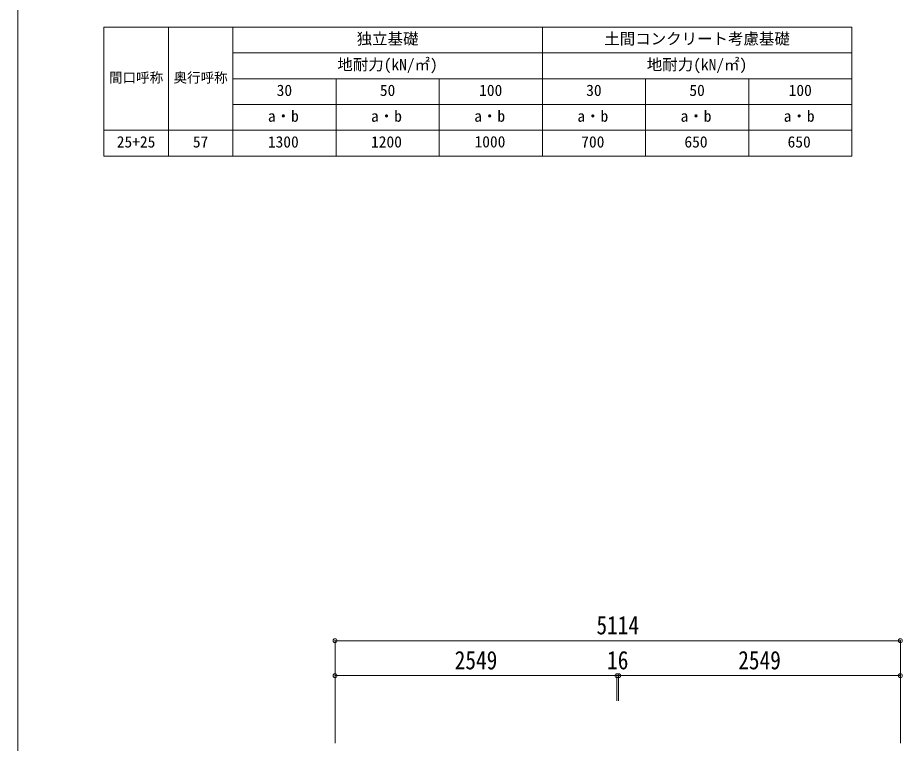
# Model space of a CAD drawing. Units: millimetres at full size, with parts at other scales. Extents: x -9783 to 33612, y -6828 to 13322.
# Drawn here: x -9783 to -1780, y -784 to 5785 of the extents above; entities that cross this region are included whole.
import ezdxf
from ezdxf.enums import TextEntityAlignment as Align

# ---------------------------------------------------------------- set-up
doc = ezdxf.new("R2010")
doc.units = ezdxf.units.MM
doc.header["$LTSCALE"] = 35
doc.header["$PDMODE"] = 32
doc.header["$PDSIZE"] = 35
for name, color, linetype, lineweight in [('0-A_寸法', 6, 'Continuous', 9), ('1-0_FRAME', 7, 'Continuous', 18), ('F-0_240', 7, 'Continuous', 9)]:
    doc.layers.add(name, color=color, linetype=linetype, lineweight=lineweight)
doc.styles.add('ＭＳ ゴシック', font='')
doc.styles.get('ＭＳ ゴシック').set_extended_font_data('MS Gothic')

msp = doc.modelspace()

# ---------------------------------------------------------------- linework, layer by layer
at = {"layer": '0-A_寸法'}
for p, q in [((-6911.68, 145.31), (-6911.68, -171.31)), ((-6911.68, 145.31), (-1797.68, 145.31)), ((-1797.68, 145.31), (-1797.68, -783.54)), ((-6911.68, -171.31), (-6911.68, -783.54)), ((-6911.68, -171.31), (-4362.68, -171.31)), ((-4362.68, -171.31), (-4362.68, -400.32)), ((-4362.68, -171.31), (-4362.68, -400.32)), ((-4362.68, -171.31), (-4346.68, -171.31)), ((-4346.68, -171.31), (-4346.68, -400.32)), ((-4346.68, -171.31), (-4346.68, -400.32)), ((-4346.68, -171.31), (-4346.68, -400.32)), ((-4346.68, -171.31), (-1797.68, -171.31)), ((-1797.68, -171.31), (-1797.68, -392.32))]:
    msp.add_line(p, q, dxfattribs=at)
for p in [(-6911.68, 145.31), (-1797.68, 145.31), (-6911.68, -171.31), (-4362.68, -171.31), (-4346.68, -171.31), (-1797.68, -171.31)]:
    msp.add_point(p, dxfattribs=at)
at = {"layer": '1-0_FRAME'}
for p, q in [((-9003.3, 5699.12), (-2236.63, 5699.12)), ((-9003.3, 5699.12), (-9003.3, 4532.45)), ((-8419.96, 5699.12), (-8419.96, 4532.45)), ((-5036.63, 5699.12), (-5036.63, 4532.45)), ((-7836.63, 5465.79), (-2236.63, 5465.79)), ((-7836.63, 5232.45), (-2236.63, 5232.45)), ((-4103.3, 5232.45), (-4103.3, 4532.45)), ((-7836.63, 4999.12), (-2236.63, 4999.12))]:
    msp.add_line(p, q, dxfattribs=at)
for points in [[(-7836.63, 5699.12), (-7836.63, 5465.79), (-7836.63, 4765.79), (-7836.63, 4532.45)], [(-2236.63, 5699.12), (-2236.63, 4999.12), (-2236.63, 4532.45)], [(-6903.3, 5232.45), (-6903.3, 4999.12), (-6903.3, 4532.45)], [(-5969.96, 5232.45), (-5969.96, 4999.12), (-5969.96, 4532.45)], [(-3169.96, 5232.45), (-3169.96, 4765.79), (-3169.96, 4532.45)], [(-9003.3, 4765.79), (-7836.63, 4765.79), (-2236.63, 4765.79)], [(-9003.3, 4532.45), (-8419.96, 4532.45), (-5036.63, 4532.45), (-3169.96, 4532.45), (-2236.63, 4532.45)]]:
    msp.add_lwpolyline(points, dxfattribs=at)
at = {"layer": 'F-0_240', "color": 5}
msp.add_line((-9783.03, 6751.9), (-9783.03, -6828.1), dxfattribs=at)

# ---------------------------------------------------------------- texts
at = {"layer": '0-A_寸法', "color": 7, "style": 'ＭＳ ゴシック', "width": 0.85}
for s, p in [('5114', (-4547.18, 152.31)), ('2549', (-5829.68, -164.31)), ('16', (-4450.93, -164.31)), ('2549', (-3264.68, -164.31))]:
    msp.add_text(s, height=166.8, dxfattribs=at).set_placement(p, align=Align.BOTTOM_LEFT)
at = {"layer": '1-0_FRAME', "style": 'ＭＳ ゴシック'}
for s, height, p in [('独立基礎', 102.6, (-6716.63, 5512.45)), ('土間コンクリート考慮基礎', 102.6, (-4476.63, 5512.45)), ('地耐力(kN/㎡)', 102.6, (-6891.63, 5279.12)), ('地耐力(kN/㎡)', 102.6, (-4091.63, 5279.12)), ('間口呼称', 89.81, (-8956.63, 5171.2)), ('奥行呼称', 89.81, (-8373.3, 5171.2)), ('30', 102.6, (-7439.96, 5045.79)), ('50', 102.6, (-6506.63, 5045.79)), ('100', 102.6, (-5608.3, 5045.79)), ('30', 102.6, (-4639.96, 5045.79)), ('50', 102.6, (-3706.63, 5045.79)), ('100', 102.6, (-2808.3, 5045.79)), ('a・b', 102.6, (-7519.68, 4812.45)), ('a・b', 102.6, (-6586.35, 4812.45)), ('a・b', 102.6, (-5653.02, 4812.45)), ('a・b', 102.6, (-4719.68, 4812.45)), ('a・b', 102.6, (-3786.35, 4812.45)), ('a・b', 102.6, (-2853.02, 4812.45)), ('25+25', 102.6, (-8886.63, 4579.12)), ('57', 102.6, (-8198.3, 4579.12)), ('1300', 102.6, (-7519.68, 4579.12)), ('1200', 102.6, (-6586.35, 4579.12)), ('1000', 102.6, (-5650.16, 4580.1)), ('700', 102.6, (-4684.68, 4579.12)), ('650', 102.6, (-3751.35, 4579.12)), ('650', 102.6, (-2818.02, 4579.12))]:
    msp.add_text(s, height=height, dxfattribs=at).set_placement(p, align=Align.BOTTOM_LEFT)

doc.saveas('drawing.dxf')
